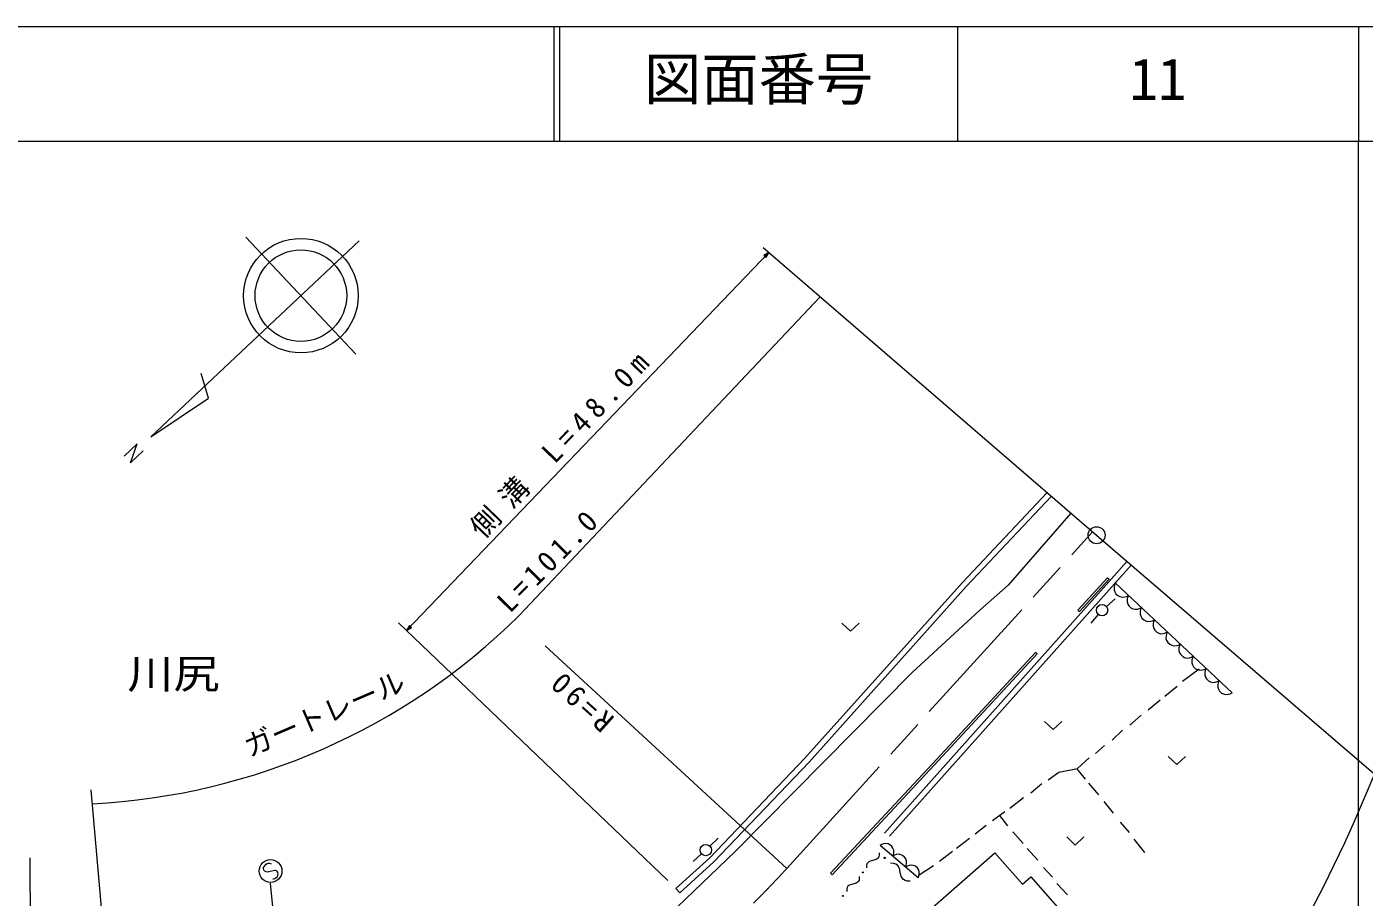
# Model space of a CAD drawing. Units: millimetres, scale not verified. Extents: x 231510 to 871510, y 104537 to 464537.
# Drawn here: x 654250 to 771010, y 388521 to 464537 of the extents above; entities that cross this region are included whole.
import ezdxf
from ezdxf.enums import TextEntityAlignment as Align

# ---------------------------------------------------------------- set-up
doc = ezdxf.new("R2010")
doc.units = ezdxf.units.MM
doc.header["$LTSCALE"] = 1000
doc.linetypes.add('CHAIN', pattern=[18.5, 12, -1.5, 3.5, -1.5])
doc.layers.add('S-SUV', color=7, linetype='Continuous', lineweight=13)
doc.styles.add('ＭＳ ゴシック', font='')
doc.styles.get('ＭＳ ゴシック').set_extended_font_data('MS Gothic')

msp = doc.modelspace()

# ---------------------------------------------------------------- linework, layer by layer
at = {"layer": 'S-SUV'}
for p, q in [((871510, 464537), (231510, 464537)), ((700257, 464537), (700257, 454537)), ((700757, 464537), (700757, 454537)), ((735507, 464537), (735507, 454537)), ((770510, 464537), (770510, 454537)), ((231510, 454537), (871510, 454537)), ((770510, 104537), (770510, 454537)), ((673388, 446156), (682978, 435957)), ((665070, 428726), (683283, 445852)), ((718538, 445265), (747642, 420135)), ((687411, 411802), (719037, 444834)), ((719037, 444834), (718601, 444559)), ((718601, 444559), (718781, 444386)), ((718623, 444555), (719000, 444796)), ((718776, 444408), (718623, 444555)), ((718649, 444556), (718966, 444760)), ((718776, 444435), (718649, 444556)), ((718676, 444556), (718931, 444724)), ((718775, 444461), (718676, 444556)), ((718702, 444557), (718896, 444687)), ((718774, 444488), (718702, 444557)), ((718729, 444558), (718861, 444651)), ((718774, 444514), (718729, 444558)), ((718755, 444558), (718826, 444614)), ((718773, 444541), (718755, 444558)), ((718764, 444549), (718826, 444614)), ((718826, 444614), (718773, 444541)), ((718896, 444687), (718774, 444488)), ((718861, 444651), (718774, 444514)), ((718931, 444724), (718775, 444461)), ((719001, 444797), (718776, 444408)), ((718966, 444760), (718776, 444435)), ((718781, 444386), (719037, 444834)), ((723518, 440965), (697201, 413083)), ((670126, 432108), (669484, 434250)), ((665070, 428726), (670126, 432108)), ((663875, 428103), (662752, 427036)), ((663296, 426460), (663875, 428103)), ((664420, 427517), (663296, 426460)), ((743330, 423859), (735930, 416017)), ((736299, 415679), (743708, 423532)), ((745401, 422070), (739937, 415774)), ((747642, 420135), (772624, 398646)), ((729580, 393863), (750670, 417531)), ((750287, 417852), (748923, 416307)), ((735930, 416017), (722181, 400657)), ((722548, 400318), (736299, 415679)), ((748934, 416321), (729130, 394110)), ((739937, 415774), (737445, 413602)), ((745997, 413602), (748601, 416425)), ((748748, 416290), (746144, 413466)), ((748601, 416425), (748748, 416290)), ((749222, 415779), (749186, 415605)), ((749301, 415949), (749222, 415779)), ((749226, 416046), (749301, 415949)), ((749301, 415949), (759475, 406379)), ((748500, 413924), (749254, 414581)), ((749186, 415605), (749179, 415377)), ((749179, 415377), (749239, 415192)), ((749239, 415192), (749332, 415025)), ((749332, 415025), (749508, 414860)), ((749508, 414860), (749680, 414777)), ((749680, 414777), (749868, 414728)), ((749868, 414728), (750096, 414749)), ((750096, 414749), (750264, 414798)), ((750264, 414798), (750432, 414885)), ((750316, 414542), (750309, 414314)), ((750352, 414716), (750316, 414542)), ((750432, 414885), (750352, 414716)), ((737445, 413602), (731546, 408150)), ((745997, 413602), (746144, 413466)), ((750309, 414314), (750370, 414129)), ((750370, 414129), (750463, 413961)), ((750463, 413961), (750638, 413797)), ((750638, 413797), (750811, 413714)), ((750811, 413714), (750999, 413665)), ((750999, 413665), (751226, 413686)), ((751226, 413686), (751395, 413735)), ((751395, 413735), (751562, 413822)), ((751446, 413478), (751440, 413250)), ((751482, 413652), (751446, 413478)), ((751562, 413822), (751482, 413652)), ((710202, 389981), (686689, 412493)), ((687666, 412250), (687411, 411802)), ((687446, 411839), (687671, 412228)), ((687482, 411876), (687672, 412201)), ((687516, 411912), (687672, 412174)), ((687847, 412077), (687666, 412250)), ((687671, 412228), (687825, 412081)), ((687672, 412201), (687798, 412080)), ((687672, 412174), (687772, 412079)), ((725416, 412468), (726159, 411752)), ((726159, 411752), (726916, 412454)), ((747794, 413219), (747136, 412466)), ((751440, 413250), (751500, 413065)), ((751500, 413065), (751593, 412898)), ((751593, 412898), (751768, 412733)), ((751768, 412733), (751941, 412651)), ((751941, 412651), (752129, 412602)), ((752129, 412602), (752356, 412622)), ((752356, 412622), (752525, 412671)), ((752525, 412671), (752692, 412759)), ((752577, 412415), (752570, 412187)), ((752570, 412187), (752630, 412002)), ((752613, 412589), (752577, 412415)), ((752692, 412759), (752613, 412589)), ((687411, 411802), (687847, 412077)), ((687825, 412081), (687447, 411840)), ((687798, 412080), (687482, 411876)), ((687772, 412079), (687516, 411912)), ((687552, 411949), (687673, 412148)), ((687745, 412079), (687552, 411949)), ((687586, 411985), (687674, 412121)), ((687719, 412078), (687586, 411985)), ((687622, 412022), (687674, 412095)), ((687683, 412086), (687622, 412022)), ((687692, 412078), (687622, 412022)), ((687673, 412148), (687745, 412079)), ((687674, 412121), (687719, 412078)), ((687674, 412095), (687692, 412078)), ((752630, 412002), (752723, 411835)), ((752723, 411835), (752899, 411670)), ((752899, 411670), (753071, 411587)), ((753071, 411587), (753259, 411538)), ((753259, 411538), (753487, 411559)), ((753487, 411559), (753655, 411608)), ((753655, 411608), (753823, 411695)), ((753707, 411352), (753700, 411124)), ((753700, 411124), (753761, 410939)), ((753743, 411526), (753707, 411352)), ((753823, 411695), (753743, 411526)), ((720600, 391036), (699501, 410479)), ((733685, 400589), (742308, 409901)), ((742455, 409765), (742308, 409901)), ((753761, 410939), (753854, 410771)), ((753854, 410771), (754029, 410607)), ((754029, 410607), (754202, 410524)), ((754202, 410524), (754390, 410475)), ((754390, 410475), (754617, 410496)), ((754617, 410496), (754786, 410545)), ((754786, 410545), (754953, 410632)), ((754837, 410288), (754831, 410060)), ((754831, 410060), (754891, 409875)), ((754873, 410462), (754837, 410288)), ((754953, 410632), (754873, 410462)), ((754891, 409875), (754984, 409708)), ((742455, 409765), (733832, 400453)), ((754984, 409708), (755159, 409543)), ((755159, 409543), (755332, 409461)), ((755332, 409461), (755520, 409412)), ((755520, 409412), (755747, 409432)), ((755747, 409432), (755916, 409481)), ((755916, 409481), (756083, 409569)), ((755968, 409225), (755961, 408997)), ((755961, 408997), (756022, 408812)), ((756004, 409399), (755968, 409225)), ((756083, 409569), (756004, 409399)), ((756022, 408812), (756114, 408645)), ((731546, 408150), (716098, 392515)), ((755148, 407384), (756592, 408476)), ((756114, 408645), (756290, 408480)), ((756290, 408480), (756462, 408397)), ((756462, 408397), (756650, 408348)), ((756650, 408348), (756878, 408369)), ((756878, 408369), (757046, 408418)), ((757046, 408418), (757214, 408506)), ((757098, 408162), (757091, 407934)), ((757091, 407934), (757152, 407749)), ((757134, 408336), (757098, 408162)), ((757214, 408506), (757134, 408336)), ((757152, 407749), (757245, 407582)), ((757245, 407582), (757420, 407417)), ((753612, 406086), (754678, 406965)), ((757420, 407417), (757593, 407334)), ((757593, 407334), (757781, 407285)), ((757781, 407285), (758008, 407306)), ((758008, 407306), (758177, 407355)), ((758177, 407355), (758344, 407442)), ((758228, 407098), (758222, 406870)), ((758222, 406870), (758282, 406686)), ((758264, 407272), (758228, 407098)), ((758344, 407442), (758264, 407272)), ((758282, 406686), (758375, 406518)), ((758375, 406518), (758550, 406353)), ((758550, 406353), (758723, 406271)), ((759307, 406291), (759475, 406379)), ((752161, 404873), (753185, 405752)), ((758723, 406271), (758911, 406222)), ((758911, 406222), (759138, 406242)), ((759138, 406242), (759307, 406291)), ((750539, 403534), (751521, 404414)), ((743106, 403876), (743849, 403160)), ((743849, 403160), (744606, 403861)), ((749003, 402237), (749901, 403117)), ((747553, 401066), (748321, 401778)), ((722181, 400657), (713883, 391969)), ((724414, 390620), (733685, 400589)), ((745974, 399769), (746999, 400691)), ((753904, 400824), (754647, 400108)), ((754647, 400108), (755404, 400810)), ((714232, 391611), (722548, 400318)), ((733832, 400453), (724560, 390484)), ((743425, 398778), (744362, 399447)), ((744362, 399447), (745974, 399769)), ((745903, 399755), (746636, 398838)), ((741890, 397651), (742871, 398445)), ((746929, 398497), (747808, 397472)), ((662473, 368508), (659870, 397891)), ((740057, 396314), (741251, 397234)), ((738565, 395228), (739631, 396022)), ((748268, 396875), (749104, 395851)), ((737030, 394058), (738011, 394810)), ((739161, 395672), (739866, 394756)), ((749689, 395084), (750485, 394187)), ((713884, 392993), (714598, 393693)), ((735409, 392804), (736561, 393681)), ((740327, 394244), (741248, 393219)), ((745040, 393798), (745783, 393082)), ((745783, 393082), (746540, 393783)), ((750902, 393591), (751822, 392439)), ((716098, 392515), (710327, 386972)), ((727753, 382766), (738771, 392412)), ((728665, 392389), (728663, 392188)), ((728891, 393127), (728739, 393037)), ((732073, 390219), (728739, 393037)), ((729047, 393181), (728891, 393127)), ((729259, 393212), (729047, 393181)), ((729437, 393175), (729259, 393212)), ((729603, 393106), (729437, 393175)), ((729775, 392961), (729603, 393106)), ((729870, 392809), (729775, 392961)), ((729936, 392639), (729870, 392809)), ((729917, 392260), (729941, 392425)), ((729941, 392425), (729936, 392639)), ((733917, 391675), (735068, 392553)), ((738771, 392412), (741181, 389659)), ((741583, 392792), (742504, 391768)), ((654681, 361793), (654543, 391961)), ((674911, 391108), (674994, 391246)), ((674994, 391246), (675162, 391403)), ((675162, 391403), (675246, 391460)), ((675246, 391460), (675346, 391491)), ((675346, 391491), (675456, 391491)), ((675456, 391491), (675585, 391454)), ((713883, 391969), (710924, 389290)), ((711260, 388919), (714232, 391611)), ((713156, 392308), (712412, 391640)), ((727570, 391288), (727563, 391082)), ((727601, 391429), (727570, 391288)), ((727673, 391536), (727601, 391429)), ((727753, 391600), (727673, 391536)), ((727886, 391664), (727753, 391600)), ((728101, 391720), (727886, 391664)), ((728385, 391807), (728101, 391720)), ((728472, 391857), (728385, 391807)), ((728574, 391947), (728472, 391857)), ((728640, 392067), (728574, 391947)), ((728663, 392188), (728640, 392067)), ((729933, 391468), (729654, 391488)), ((729850, 392097), (729917, 392260)), ((730003, 392188), (729850, 392097)), ((730124, 391419), (729933, 391468)), ((730158, 392242), (730003, 392188)), ((730265, 391315), (730124, 391419)), ((730370, 392273), (730158, 392242)), ((730348, 391202), (730265, 391315)), ((730427, 391018), (730348, 391202)), ((730548, 392236), (730370, 392273)), ((730714, 392167), (730548, 392236)), ((730886, 392022), (730714, 392167)), ((730982, 391870), (730886, 392022)), ((730961, 391158), (731028, 391321)), ((731114, 391249), (730961, 391158)), ((731048, 391700), (730982, 391870)), ((731028, 391321), (731053, 391486)), ((731053, 391486), (731048, 391700)), ((731269, 391303), (731114, 391249)), ((731481, 391334), (731269, 391303)), ((731659, 391297), (731481, 391334)), ((731825, 391228), (731659, 391297)), ((731998, 391083), (731825, 391228)), ((732170, 390465), (733406, 391300)), ((674920, 390994), (674911, 391108)), ((674959, 390901), (674920, 390994)), ((675034, 390806), (674959, 390901)), ((675148, 390742), (675034, 390806)), ((675253, 390716), (675148, 390742)), ((675867, 390856), (675253, 390716)), ((675744, 390128), (675825, 390121)), ((675825, 390121), (675904, 390147)), ((675956, 390863), (675867, 390856)), ((675904, 390147), (675994, 390203)), ((676053, 390817), (675956, 390863)), ((675994, 390203), (676108, 390309)), ((676108, 390765), (676053, 390817)), ((676182, 390678), (676108, 390765)), ((676108, 390309), (676179, 390423)), ((676179, 390423), (676209, 390553)), ((676209, 390553), (676182, 390678)), ((724414, 390620), (724560, 390484)), ((726904, 390009), (726838, 389889)), ((726928, 390130), (726904, 390009)), ((726930, 390331), (726928, 390130)), ((730493, 390723), (730427, 391018)), ((730595, 390332), (730493, 390723)), ((730659, 390212), (730595, 390332)), ((730776, 390068), (730659, 390212)), ((730936, 389972), (730776, 390068)), ((732093, 390931), (731998, 391083)), ((732073, 390219), (732139, 390382)), ((732159, 390761), (732093, 390931)), ((732139, 390382), (732164, 390547)), ((732164, 390547), (732159, 390761)), ((741181, 389659), (741913, 390300)), ((741913, 390300), (745680, 385997)), ((743006, 391128), (743801, 390273)), ((677605, 368868), (675540, 389745)), ((710924, 389290), (711260, 388919)), ((725834, 389230), (725827, 389025)), ((725865, 389372), (725834, 389230)), ((725937, 389478), (725865, 389372)), ((726017, 389542), (725937, 389478)), ((726151, 389606), (726017, 389542)), ((726365, 389662), (726151, 389606)), ((726649, 389749), (726365, 389662)), ((726736, 389799), (726649, 389749)), ((726838, 389889), (726736, 389799)), ((731100, 389934), (730936, 389972)), ((731373, 389920), (731100, 389934)), ((744177, 389730), (745099, 388747))]:
    msp.add_line(p, q, dxfattribs=at)
at = {"layer": 'S-SUV', "linetype": 'CHAIN'}
msp.add_line((720600, 391036), (747297, 420434), dxfattribs=at)
at = {"layer": 'S-SUV'}
for centre, radius in [((678183, 441056), 5000), ((678183, 441056), 4000), ((747642, 420135), 746), ((747642, 420135), 22.5), ((748123, 413595), 498), ((713527, 392643), 498), ((675533, 390812), 995), ((729139, 391957), 55), ((727233, 390691), 40.4), ((725498, 388634), 40.4)]:
    msp.add_circle(centre, radius, dxfattribs=at)
for centre, radius, start, end in [((657078, 453740), 57122, 272.90874, 314.6207), ((659706, 444049), 120792, 274.40198, 338.20288)]:
    msp.add_arc(centre, radius, start, end, dxfattribs=at)
at = {"layer": 'S-SUV', "linetype": 'CHAIN'}
msp.add_arc((654209, 451799), 90000, 279.51825, 317.53452, dxfattribs=at)

# ---------------------------------------------------------------- texts
at = {"layer": 'S-SUV', "style": 'ＭＳ ゴシック'}
for s, p in [('図面番号', (708132, 457037)), ('11', (750507, 457037))]:
    msp.add_text(s, height=3666, dxfattribs=at).set_placement(p, align=Align.BOTTOM_LEFT)
at = {"layer": 'S-SUV', "style": 'ＭＳ ゴシック', "width": 1.15}
msp.add_text('川尻', height=2566, dxfattribs=at).set_placement((663028, 405982), align=Align.BOTTOM_LEFT)
at = {"layer": 'S-SUV', "style": 'ＭＳ ゴシック'}
msp.add_text('ガートレール', height=1833, rotation=23.3, dxfattribs=at).set_placement((673918, 400233), align=Align.BOTTOM_LEFT)
at = {"layer": 'S-SUV', "char_height": 1833, "attachment_point": 7, "style": 'ＭＳ ゴシック'}
for s, insert, rotation in [('\\T1.45;側溝\\~L=48.0m', (694227, 419602), 46.3), ('\\T1.32;L=101.0', (696442, 413228), 45.3), ('\\T1.32;R=90', (705686, 404167), 138.1)]:
    msp.add_mtext(s, dxfattribs=dict(at, insert=insert, rotation=rotation))

doc.saveas('drawing.dxf')
